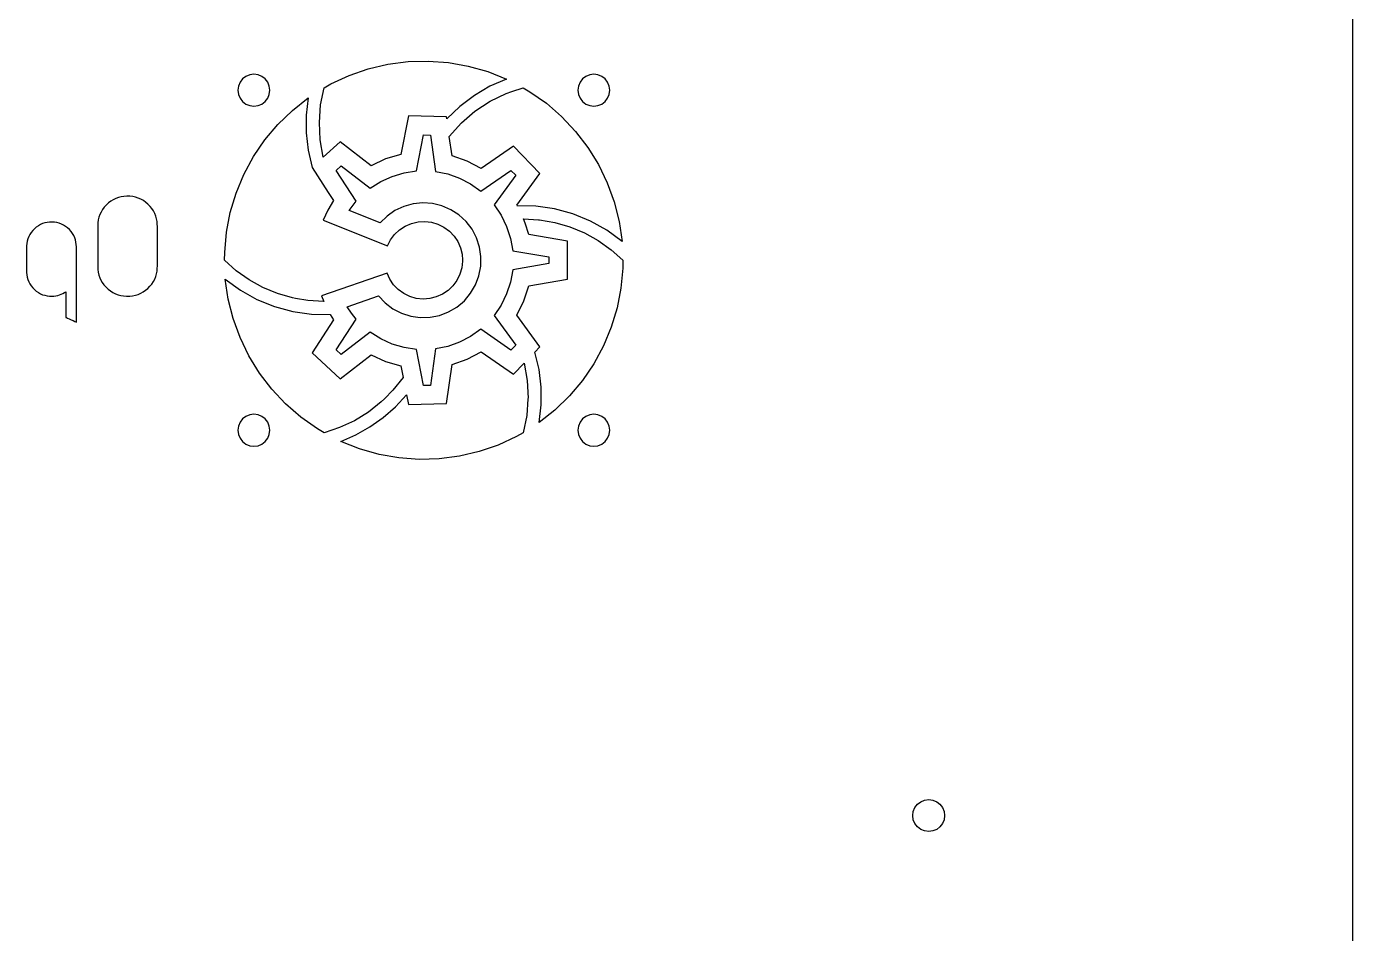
# Model space of a CAD drawing. Header units: metres. Extents: x 230 to 496, y 1559 to 1884.
# Drawn here: x 361.3 to 486.1, y 1644.3 to 1729.7 of the extents above; entities that cross this region are included whole.
import ezdxf

# ---------------------------------------------------------------- set-up
doc = ezdxf.new("R2010")
doc.units = ezdxf.units.M

msp = doc.modelspace()

# ---------------------------------------------------------------- linework, layer by layer
at = {"layer": 'GROUP1'}
for p, q in [((486.12, 1809.98, 0), (486.12, 1629.98, 0)), ((393.48, 1725.71, 0), (395.33, 1726.15, 0)), ((395.33, 1726.15, 0), (397.22, 1726.39, 0)), ((397.22, 1726.39, 0), (399.12, 1726.45, 0)), ((399.12, 1726.45, 0), (401.02, 1726.31, 0)), ((401.02, 1726.31, 0), (402.89, 1725.97, 0)), ((381.96, 1725, 0), (381.65, 1724.76, 0)), ((382.33, 1725.15, 0), (381.96, 1725, 0)), ((382.71, 1725.2, 0), (382.33, 1725.15, 0)), ((383.1, 1725.15, 0), (382.71, 1725.2, 0)), ((383.46, 1725, 0), (383.1, 1725.15, 0)), ((383.77, 1724.76, 0), (383.46, 1725, 0)), ((389.95, 1724.29, 0), (391.68, 1725.09, 0)), ((391.68, 1725.09, 0), (393.48, 1725.71, 0)), ((402.89, 1725.97, 0), (404.73, 1725.45, 0)), ((404.73, 1725.45, 0), (406.49, 1724.75, 0)), ((413.96, 1725, 0), (413.65, 1724.76, 0)), ((414.33, 1725.15, 0), (413.96, 1725, 0)), ((414.71, 1725.2, 0), (414.33, 1725.15, 0)), ((415.1, 1725.15, 0), (414.71, 1725.2, 0)), ((415.46, 1725, 0), (415.1, 1725.15, 0)), ((415.77, 1724.76, 0), (415.46, 1725, 0)), ((381.26, 1724.09, 0), (381.21, 1723.7, 0)), ((381.21, 1723.7, 0), (381.26, 1723.31, 0)), ((381.41, 1724.45, 0), (381.26, 1724.09, 0)), ((381.65, 1724.76, 0), (381.41, 1724.45, 0)), ((384.01, 1724.45, 0), (383.77, 1724.76, 0)), ((384.16, 1724.09, 0), (384.01, 1724.45, 0)), ((384.21, 1723.7, 0), (384.16, 1724.09, 0)), ((384.16, 1723.31, 0), (384.21, 1723.7, 0)), ((388.99, 1722.32, 0), (389.32, 1723.94, 0)), ((389.32, 1723.94, 0), (389.95, 1724.29, 0)), ((404.93, 1724.07, 0), (403.46, 1723.21, 0)), ((406.49, 1724.75, 0), (404.93, 1724.07, 0)), ((406.98, 1723.57, 0), (408.07, 1723.94, 0)), ((408.07, 1723.94, 0), (408.69, 1723.56, 0)), ((413.26, 1724.09, 0), (413.21, 1723.7, 0)), ((413.21, 1723.7, 0), (413.26, 1723.31, 0)), ((413.41, 1724.45, 0), (413.26, 1724.09, 0)), ((413.65, 1724.76, 0), (413.41, 1724.45, 0)), ((416.01, 1724.45, 0), (415.77, 1724.76, 0)), ((416.16, 1724.09, 0), (416.01, 1724.45, 0)), ((416.21, 1723.7, 0), (416.16, 1724.09, 0)), ((416.16, 1723.31, 0), (416.21, 1723.7, 0)), ((381.26, 1723.31, 0), (381.41, 1722.95, 0)), ((381.41, 1722.95, 0), (381.65, 1722.64, 0)), ((381.65, 1722.64, 0), (381.96, 1722.4, 0)), ((381.96, 1722.4, 0), (382.33, 1722.25, 0)), ((383.1, 1722.25, 0), (383.46, 1722.4, 0)), ((383.46, 1722.4, 0), (383.77, 1722.64, 0)), ((383.77, 1722.64, 0), (384.01, 1722.95, 0)), ((384.01, 1722.95, 0), (384.16, 1723.31, 0)), ((386.33, 1721.8, 0), (387.83, 1722.98, 0)), ((387.83, 1722.98, 0), (387.64, 1721.34, 0)), ((403.46, 1723.21, 0), (402.1, 1722.18, 0)), ((403.52, 1721.72, 0), (404.94, 1722.66, 0)), ((404.94, 1722.66, 0), (406.46, 1723.4, 0)), ((406.46, 1723.4, 0), (406.98, 1723.57, 0)), ((408.69, 1723.56, 0), (410.25, 1722.47, 0)), ((410.25, 1722.47, 0), (411.68, 1721.22, 0)), ((413.26, 1723.31, 0), (413.41, 1722.95, 0)), ((413.41, 1722.95, 0), (413.65, 1722.64, 0)), ((413.65, 1722.64, 0), (413.96, 1722.4, 0)), ((413.96, 1722.4, 0), (414.33, 1722.25, 0)), ((415.1, 1722.25, 0), (415.46, 1722.4, 0)), ((415.46, 1722.4, 0), (415.77, 1722.64, 0)), ((415.77, 1722.64, 0), (416.01, 1722.95, 0)), ((416.01, 1722.95, 0), (416.16, 1723.31, 0)), ((382.33, 1722.25, 0), (382.71, 1722.2, 0)), ((382.71, 1722.2, 0), (383.1, 1722.25, 0)), ((384.97, 1720.48, 0), (386.33, 1721.8, 0)), ((387.64, 1721.34, 0), (387.64, 1719.69, 0)), ((388.87, 1720.67, 0), (388.99, 1722.32, 0)), ((397.25, 1721.28, 0), (396.53, 1717.65, 0)), ((400.84, 1721.19, 0), (397.25, 1721.28, 0)), ((400.87, 1721.01, 0), (400.84, 1721.19, 0)), ((402.1, 1722.18, 0), (400.87, 1721.01, 0)), ((402.24, 1720.62, 0), (403.52, 1721.72, 0)), ((411.68, 1721.22, 0), (412.99, 1719.83, 0)), ((414.33, 1722.25, 0), (414.71, 1722.2, 0)), ((414.71, 1722.2, 0), (415.1, 1722.25, 0)), ((383.74, 1719.02, 0), (384.97, 1720.48, 0)), ((388.95, 1719.03, 0), (388.87, 1720.67, 0)), ((401.1, 1719.36, 0), (402.24, 1720.62, 0)), ((382.67, 1717.45, 0), (383.74, 1719.02, 0)), ((387.64, 1719.69, 0), (387.82, 1718.05, 0)), ((389.23, 1717.4, 0), (388.95, 1719.03, 0)), ((390.82, 1718.86, 0), (389.23, 1717.4, 0)), ((393.76, 1716.6, 0), (390.82, 1718.86, 0)), ((398.01, 1716.1, 0), (398.68, 1719.5, 0)), ((398.68, 1719.5, 0), (399.32, 1719.48, 0)), ((399.32, 1719.48, 0), (399.81, 1716.06, 0)), ((401.37, 1717.52, 0), (401.1, 1719.36, 0)), ((412.99, 1719.83, 0), (414.14, 1718.32, 0)), ((381.77, 1715.77, 0), (382.67, 1717.45, 0)), ((387.82, 1718.05, 0), (388.18, 1716.43, 0)), ((396.53, 1717.65, 0), (395.11, 1717.23, 0)), ((402.77, 1717.03, 0), (401.37, 1717.52, 0)), ((407.14, 1718.44, 0), (404.09, 1716.33, 0)), ((409.64, 1715.86, 0), (407.14, 1718.44, 0)), ((414.14, 1718.32, 0), (415.14, 1716.7, 0)), ((388.18, 1716.43, 0), (389.7, 1714.09, 0)), ((390.45, 1716.14, 0), (390.92, 1716.58, 0)), ((390.92, 1716.58, 0), (393.66, 1714.47, 0)), ((395.11, 1717.23, 0), (393.76, 1716.6, 0)), ((404.09, 1716.33, 0), (402.77, 1717.03, 0)), ((404.07, 1714.19, 0), (406.91, 1716.16, 0)), ((406.91, 1716.16, 0), (407.36, 1715.7, 0)), ((415.14, 1716.7, 0), (415.97, 1714.99, 0)), ((381.04, 1714.02, 0), (381.77, 1715.77, 0)), ((392.34, 1713.25, 0), (390.45, 1716.14, 0)), ((393.66, 1714.47, 0), (394.65, 1715.1, 0)), ((394.65, 1715.1, 0), (395.72, 1715.59, 0)), ((395.72, 1715.59, 0), (396.85, 1715.93, 0)), ((396.85, 1715.93, 0), (398.01, 1716.1, 0)), ((399.81, 1716.06, 0), (400.96, 1715.82, 0)), ((400.96, 1715.82, 0), (402.07, 1715.42, 0)), ((402.07, 1715.42, 0), (403.11, 1714.88, 0)), ((407.36, 1715.7, 0), (405.32, 1712.91, 0)), ((407.46, 1712.87, 0), (409.64, 1715.86, 0)), ((415.97, 1714.99, 0), (416.62, 1713.2, 0)), ((370.21, 1713.67, 0), (369.95, 1713.6, 0)), ((370.48, 1713.71, 0), (370.21, 1713.67, 0)), ((370.76, 1713.73, 0), (370.48, 1713.71, 0)), ((371.04, 1713.72, 0), (370.76, 1713.73, 0)), ((371.32, 1713.69, 0), (371.04, 1713.72, 0)), ((371.58, 1713.63, 0), (371.32, 1713.69, 0)), ((380.49, 1712.19, 0), (381.04, 1714.02, 0)), ((389.7, 1714.09, 0), (390.2, 1713.32, 0)), ((403.11, 1714.88, 0), (404.07, 1714.19, 0)), ((368.46, 1712.47, 0), (368.32, 1712.24, 0)), ((368.62, 1712.69, 0), (368.46, 1712.47, 0)), ((368.81, 1712.89, 0), (368.62, 1712.69, 0)), ((369.02, 1713.09, 0), (368.81, 1712.89, 0)), ((369.23, 1713.25, 0), (369.02, 1713.09, 0)), ((369.46, 1713.39, 0), (369.23, 1713.25, 0)), ((369.7, 1713.51, 0), (369.46, 1713.39, 0)), ((369.95, 1713.6, 0), (369.7, 1713.51, 0)), ((371.83, 1713.55, 0), (371.58, 1713.63, 0)), ((372.08, 1713.44, 0), (371.83, 1713.55, 0)), ((372.31, 1713.31, 0), (372.08, 1713.44, 0)), ((372.53, 1713.15, 0), (372.31, 1713.31, 0)), ((372.74, 1712.97, 0), (372.53, 1713.15, 0)), ((372.94, 1712.77, 0), (372.74, 1712.97, 0)), ((373.11, 1712.56, 0), (372.94, 1712.77, 0)), ((373.26, 1712.34, 0), (373.11, 1712.56, 0)), ((389.67, 1712.42, 0), (389.24, 1711.48, 0)), ((390.2, 1713.32, 0), (389.67, 1712.42, 0)), ((391.68, 1712.39, 0), (392.34, 1713.25, 0)), ((396.82, 1712.77, 0), (395.99, 1712.39, 0)), ((397.7, 1713.01, 0), (396.82, 1712.77, 0)), ((398.61, 1713.11, 0), (397.7, 1713.01, 0)), ((399.52, 1713.04, 0), (398.61, 1713.11, 0)), ((400.41, 1712.83, 0), (399.52, 1713.04, 0)), ((401.25, 1712.46, 0), (400.41, 1712.83, 0)), ((402.01, 1711.96, 0), (401.25, 1712.46, 0)), ((405.32, 1712.91, 0), (405.98, 1711.93, 0)), ((407.46, 1712.87, 0), (407.49, 1712.82, 0)), ((409.26, 1712.79, 0), (407.49, 1712.82, 0)), ((411.02, 1712.53, 0), (409.26, 1712.79, 0)), ((412.73, 1712.06, 0), (411.02, 1712.53, 0)), ((416.62, 1713.2, 0), (417.08, 1711.35, 0)), ((363.03, 1711.22, 0), (362.81, 1711.15, 0)), ((363.25, 1711.26, 0), (363.03, 1711.22, 0)), ((363.48, 1711.29, 0), (363.25, 1711.26, 0)), ((363.71, 1711.29, 0), (363.48, 1711.29, 0)), ((363.95, 1711.28, 0), (363.71, 1711.29, 0)), ((364.17, 1711.24, 0), (363.95, 1711.28, 0)), ((364.39, 1711.18, 0), (364.17, 1711.24, 0)), ((364.6, 1711.1, 0), (364.39, 1711.18, 0)), ((368.02, 1711.23, 0), (368.01, 1710.96, 0)), ((368.06, 1711.5, 0), (368.02, 1711.23, 0)), ((368.12, 1711.76, 0), (368.06, 1711.5, 0)), ((368.21, 1712.01, 0), (368.12, 1711.76, 0)), ((368.32, 1712.24, 0), (368.21, 1712.01, 0)), ((373.38, 1712.1, 0), (373.26, 1712.34, 0)), ((373.48, 1711.86, 0), (373.38, 1712.1, 0)), ((373.55, 1711.61, 0), (373.48, 1711.86, 0)), ((373.6, 1711.34, 0), (373.55, 1711.61, 0)), ((373.62, 1711.07, 0), (373.6, 1711.34, 0)), ((380.13, 1710.33, 0), (380.49, 1712.19, 0)), ((389.24, 1711.48, 0), (395.3, 1709.06, 0)), ((394.59, 1711.22, 0), (391.68, 1712.39, 0)), ((395.24, 1711.86, 0), (394.59, 1711.22, 0)), ((395.99, 1712.39, 0), (395.24, 1711.86, 0)), ((396.96, 1710.92, 0), (397.54, 1711.17, 0)), ((397.54, 1711.17, 0), (398.16, 1711.32, 0)), ((398.16, 1711.32, 0), (398.79, 1711.35, 0)), ((398.79, 1711.35, 0), (399.42, 1711.28, 0)), ((399.42, 1711.28, 0), (400.03, 1711.1, 0)), ((402.68, 1711.34, 0), (402.01, 1711.96, 0)), ((403.24, 1710.62, 0), (402.68, 1711.34, 0)), ((405.98, 1711.93, 0), (406.5, 1710.88, 0)), ((408.25, 1711.2, 0), (408.1, 1711.59, 0)), ((408.1, 1711.59, 0), (409.5, 1711.5, 0)), ((408.58, 1710.12, 0), (408.25, 1711.2, 0)), ((409.5, 1711.5, 0), (409.58, 1711.5, 0)), ((409.58, 1711.5, 0), (411.04, 1711.25, 0)), ((411.04, 1711.25, 0), (412.46, 1710.83, 0)), ((414.38, 1711.39, 0), (412.73, 1712.06, 0)), ((415.93, 1710.52, 0), (414.38, 1711.39, 0)), ((417.08, 1711.35, 0), (417.36, 1709.47, 0)), ((361.52, 1709.93, 0), (361.43, 1709.73, 0)), ((361.62, 1710.13, 0), (361.52, 1709.93, 0)), ((361.74, 1710.32, 0), (361.62, 1710.13, 0)), ((361.89, 1710.5, 0), (361.74, 1710.32, 0)), ((362.05, 1710.67, 0), (361.89, 1710.5, 0)), ((362.23, 1710.82, 0), (362.05, 1710.67, 0)), ((362.42, 1710.95, 0), (362.23, 1710.82, 0)), ((362.61, 1711.06, 0), (362.42, 1710.95, 0)), ((362.81, 1711.15, 0), (362.61, 1711.06, 0)), ((364.8, 1711, 0), (364.6, 1711.1, 0)), ((364.99, 1710.88, 0), (364.8, 1711, 0)), ((365.17, 1710.74, 0), (364.99, 1710.88, 0)), ((365.34, 1710.58, 0), (365.17, 1710.74, 0)), ((365.5, 1710.4, 0), (365.34, 1710.58, 0)), ((365.63, 1710.22, 0), (365.5, 1710.4, 0)), ((365.75, 1710.02, 0), (365.63, 1710.22, 0)), ((365.84, 1709.82, 0), (365.75, 1710.02, 0)), ((368.01, 1710.96, 0), (368.01, 1710.79, 0)), ((368.01, 1710.79, 0), (368.01, 1710.37, 0)), ((368.01, 1710.37, 0), (368.01, 1709.76, 0)), ((373.63, 1710.9, 0), (373.62, 1711.07, 0)), ((373.63, 1710.56, 0), (373.63, 1710.9, 0)), ((373.63, 1710.02, 0), (373.63, 1710.56, 0)), ((373.63, 1709.34, 0), (373.63, 1710.02, 0)), ((379.96, 1708.43, 0), (380.13, 1710.33, 0)), ((395.58, 1709.62, 0), (395.96, 1710.13, 0)), ((395.96, 1710.13, 0), (396.43, 1710.57, 0)), ((396.43, 1710.57, 0), (396.96, 1710.92, 0)), ((400.03, 1711.1, 0), (400.6, 1710.82, 0)), ((400.6, 1710.82, 0), (401.11, 1710.44, 0)), ((401.11, 1710.44, 0), (401.55, 1709.98, 0)), ((401.55, 1709.98, 0), (401.9, 1709.45, 0)), ((403.67, 1709.81, 0), (403.24, 1710.62, 0)), ((406.5, 1710.88, 0), (406.87, 1709.76, 0)), ((412.23, 1709.5, 0), (408.58, 1710.12, 0)), ((412.46, 1710.83, 0), (413.83, 1710.27, 0)), ((413.83, 1710.27, 0), (415.13, 1709.55, 0)), ((417.36, 1709.47, 0), (415.93, 1710.52, 0)), ((361.33, 1709.29, 0), (361.31, 1709.06, 0)), ((361.31, 1709.06, 0), (361.31, 1708.92, 0)), ((361.31, 1708.92, 0), (361.31, 1708.73, 0)), ((361.31, 1708.73, 0), (361.31, 1708.41, 0)), ((361.37, 1709.51, 0), (361.33, 1709.29, 0)), ((361.43, 1709.73, 0), (361.37, 1709.51, 0)), ((365.91, 1709.61, 0), (365.84, 1709.82, 0)), ((365.96, 1709.39, 0), (365.91, 1709.61, 0)), ((365.99, 1709.17, 0), (365.96, 1709.39, 0)), ((366, 1708.95, 0), (365.99, 1709.17, 0)), ((366, 1708.6, 0), (366, 1708.95, 0)), ((368.01, 1709.76, 0), (368.01, 1709.06, 0)), ((368.01, 1709.06, 0), (368.01, 1708.36, 0)), ((373.63, 1708.63, 0), (373.63, 1709.34, 0)), ((395.3, 1709.06, 0), (395.58, 1709.62, 0)), ((401.9, 1709.45, 0), (402.15, 1708.87, 0)), ((402.15, 1708.87, 0), (402.3, 1708.26, 0)), ((403.95, 1708.94, 0), (403.67, 1709.81, 0)), ((404.08, 1708.04, 0), (403.95, 1708.94, 0)), ((406.87, 1709.76, 0), (407.07, 1708.6, 0)), ((412.23, 1705.91, 0), (412.23, 1709.5, 0)), ((415.13, 1709.55, 0), (416.34, 1708.69, 0)), ((416.34, 1708.69, 0), (417.44, 1707.7, 0)), ((361.31, 1708.41, 0), (361.31, 1708.02, 0)), ((361.31, 1708.02, 0), (361.31, 1707.59, 0)), ((361.31, 1707.59, 0), (361.31, 1707.2, 0)), ((366, 1707.78, 0), (366, 1708.6, 0)), ((366, 1706.65, 0), (366, 1707.78, 0)), ((368.01, 1708.36, 0), (368.01, 1707.73, 0)), ((368.01, 1707.73, 0), (368.01, 1707.28, 0)), ((373.63, 1707.97, 0), (373.63, 1708.63, 0)), ((373.63, 1707.44, 0), (373.63, 1707.97, 0)), ((373.63, 1707.13, 0), (373.63, 1707.44, 0)), ((379.94, 1707.7, 0), (379.96, 1708.43, 0)), ((381.05, 1706.71, 0), (379.94, 1707.7, 0)), ((402.34, 1707.62, 0), (402.28, 1706.99, 0)), ((402.3, 1708.26, 0), (402.34, 1707.7, 0)), ((402.34, 1707.7, 0), (402.34, 1707.62, 0)), ((404.06, 1707.13, 0), (404.08, 1707.7, 0)), ((404.08, 1707.7, 0), (404.08, 1708.04, 0)), ((407.07, 1708.6, 0), (410.48, 1708.02, 0)), ((410.48, 1708.02, 0), (410.48, 1707.38, 0)), ((417.44, 1707.7, 0), (417.43, 1706.97, 0)), ((361.31, 1707.2, 0), (361.31, 1706.88, 0)), ((361.31, 1706.88, 0), (361.31, 1706.69, 0)), ((361.31, 1706.69, 0), (361.31, 1706.55, 0)), ((361.31, 1706.55, 0), (361.33, 1706.32, 0)), ((361.33, 1706.32, 0), (361.37, 1706.1, 0)), ((366, 1705.36, 0), (366, 1706.65, 0)), ((368.01, 1707.28, 0), (368.01, 1707.09, 0)), ((368.01, 1707.09, 0), (368.02, 1706.84, 0)), ((368.02, 1706.84, 0), (368.05, 1706.57, 0)), ((368.05, 1706.57, 0), (368.11, 1706.31, 0)), ((368.11, 1706.31, 0), (368.2, 1706.06, 0)), ((373.47, 1706.16, 0), (373.55, 1706.41, 0)), ((373.55, 1706.41, 0), (373.6, 1706.68, 0)), ((373.6, 1706.68, 0), (373.62, 1706.95, 0)), ((373.62, 1706.95, 0), (373.63, 1707.13, 0)), ((382.25, 1705.86, 0), (381.05, 1706.71, 0)), ((395.24, 1706.5, 0), (389.08, 1704.34, 0)), ((395.5, 1705.92, 0), (395.24, 1706.5, 0)), ((402.1, 1706.38, 0), (401.82, 1705.81, 0)), ((402.28, 1706.99, 0), (402.1, 1706.38, 0)), ((403.57, 1705.38, 0), (403.89, 1706.23, 0)), ((403.89, 1706.23, 0), (404.06, 1707.13, 0)), ((407.07, 1706.8, 0), (406.87, 1705.64, 0)), ((410.48, 1707.38, 0), (407.07, 1706.8, 0)), ((417.43, 1706.97, 0), (417.26, 1705.08, 0)), ((361.37, 1706.1, 0), (361.43, 1705.88, 0)), ((361.43, 1705.88, 0), (361.52, 1705.68, 0)), ((361.52, 1705.68, 0), (361.62, 1705.48, 0)), ((361.62, 1705.48, 0), (361.74, 1705.29, 0)), ((361.74, 1705.29, 0), (361.89, 1705.11, 0)), ((361.89, 1705.11, 0), (362.05, 1704.94, 0)), ((362.05, 1704.94, 0), (362.23, 1704.79, 0)), ((366, 1704.08, 0), (366, 1705.36, 0)), ((368.2, 1706.06, 0), (368.31, 1705.83, 0)), ((368.31, 1705.83, 0), (368.44, 1705.6, 0)), ((368.44, 1705.6, 0), (368.6, 1705.38, 0)), ((368.6, 1705.38, 0), (368.79, 1705.17, 0)), ((368.79, 1705.17, 0), (369, 1704.98, 0)), ((369, 1704.98, 0), (369.21, 1704.81, 0)), ((372.51, 1704.87, 0), (372.72, 1705.05, 0)), ((372.72, 1705.05, 0), (372.92, 1705.25, 0)), ((372.92, 1705.25, 0), (373.1, 1705.46, 0)), ((373.1, 1705.46, 0), (373.25, 1705.69, 0)), ((373.25, 1705.69, 0), (373.37, 1705.92, 0)), ((373.37, 1705.92, 0), (373.47, 1706.16, 0)), ((380.3, 1704.05, 0), (380.02, 1705.93, 0)), ((380.02, 1705.93, 0), (381.46, 1704.88, 0)), ((383.55, 1705.14, 0), (382.25, 1705.86, 0)), ((384.92, 1704.57, 0), (383.55, 1705.14, 0)), ((395.86, 1705.39, 0), (395.5, 1705.92, 0)), ((396.3, 1704.94, 0), (395.86, 1705.39, 0)), ((396.82, 1704.57, 0), (396.3, 1704.94, 0)), ((401.44, 1705.3, 0), (400.99, 1704.86, 0)), ((401.82, 1705.81, 0), (401.44, 1705.3, 0)), ((403.11, 1704.59, 0), (403.57, 1705.38, 0)), ((406.87, 1705.64, 0), (406.5, 1704.53, 0)), ((408.12, 1703.87, 0), (408.58, 1705.28, 0)), ((408.58, 1705.28, 0), (412.23, 1705.91, 0)), ((417.26, 1705.08, 0), (416.89, 1703.21, 0)), ((362.23, 1704.79, 0), (362.42, 1704.66, 0)), ((362.42, 1704.66, 0), (362.61, 1704.55, 0)), ((362.61, 1704.55, 0), (362.81, 1704.46, 0)), ((362.81, 1704.46, 0), (363.03, 1704.4, 0)), ((363.03, 1704.4, 0), (363.25, 1704.35, 0)), ((363.25, 1704.35, 0), (363.48, 1704.32, 0)), ((363.48, 1704.32, 0), (363.7, 1704.32, 0)), ((363.7, 1704.32, 0), (363.89, 1704.33, 0)), ((363.89, 1704.33, 0), (364.07, 1704.35, 0)), ((364.07, 1704.35, 0), (364.24, 1704.39, 0)), ((364.24, 1704.39, 0), (364.41, 1704.44, 0)), ((364.41, 1704.44, 0), (364.57, 1704.5, 0)), ((364.57, 1704.5, 0), (364.73, 1704.57, 0)), ((364.73, 1704.57, 0), (364.88, 1704.66, 0)), ((364.88, 1704.66, 0), (365.01, 1704.74, 0)), ((365.01, 1704.74, 0), (365.01, 1704.6, 0)), ((365.01, 1704.6, 0), (365.01, 1704.31, 0)), ((365.01, 1704.31, 0), (365.01, 1703.91, 0)), ((365.01, 1703.91, 0), (365.01, 1703.47, 0)), ((366, 1702.97, 0), (366, 1704.08, 0)), ((369.21, 1704.81, 0), (369.44, 1704.67, 0)), ((369.44, 1704.67, 0), (369.68, 1704.55, 0)), ((369.68, 1704.55, 0), (369.92, 1704.45, 0)), ((369.92, 1704.45, 0), (370.18, 1704.38, 0)), ((370.18, 1704.38, 0), (370.45, 1704.34, 0)), ((370.45, 1704.34, 0), (370.73, 1704.32, 0)), ((370.73, 1704.32, 0), (371.02, 1704.32, 0)), ((371.02, 1704.32, 0), (371.29, 1704.35, 0)), ((371.29, 1704.35, 0), (371.56, 1704.41, 0)), ((371.56, 1704.41, 0), (371.81, 1704.49, 0)), ((371.81, 1704.49, 0), (372.06, 1704.59, 0)), ((372.06, 1704.59, 0), (372.29, 1704.72, 0)), ((372.29, 1704.72, 0), (372.51, 1704.87, 0)), ((380.76, 1702.21, 0), (380.3, 1704.05, 0)), ((381.46, 1704.88, 0), (383, 1704.01, 0)), ((383, 1704.01, 0), (384.65, 1703.34, 0)), ((386.34, 1704.16, 0), (384.92, 1704.57, 0)), ((386.63, 1704.11, 0), (386.34, 1704.16, 0)), ((387.8, 1703.91, 0), (386.63, 1704.11, 0)), ((389.28, 1703.82, 0), (387.8, 1703.91, 0)), ((389.08, 1704.34, 0), (389.28, 1703.82, 0)), ((391.49, 1703.33, 0), (394.44, 1704.36, 0)), ((394.44, 1704.36, 0), (395.07, 1703.69, 0)), ((395.07, 1703.69, 0), (395.79, 1703.14, 0)), ((397.39, 1704.29, 0), (396.82, 1704.57, 0)), ((398, 1704.11, 0), (397.39, 1704.29, 0)), ((398.63, 1704.05, 0), (398, 1704.11, 0)), ((399.26, 1704.09, 0), (398.63, 1704.05, 0)), ((399.88, 1704.25, 0), (399.26, 1704.09, 0)), ((400.46, 1704.5, 0), (399.88, 1704.25, 0)), ((400.99, 1704.86, 0), (400.46, 1704.5, 0)), ((401.82, 1703.3, 0), (402.52, 1703.89, 0)), ((402.52, 1703.89, 0), (403.11, 1704.59, 0)), ((406.5, 1704.53, 0), (405.98, 1703.47, 0)), ((407.46, 1702.53, 0), (408.12, 1703.87, 0)), ((365.01, 1703.47, 0), (365.01, 1703.03, 0)), ((365.01, 1703.03, 0), (365.01, 1702.66, 0)), ((365.01, 1702.66, 0), (365.01, 1702.4, 0)), ((366, 1702.18, 0), (366, 1702.97, 0)), ((384.65, 1703.34, 0), (386.36, 1702.87, 0)), ((386.36, 1702.87, 0), (388.12, 1702.62, 0)), ((388.12, 1702.62, 0), (389.89, 1702.58, 0)), ((389.89, 1702.58, 0), (390.2, 1702.08, 0)), ((391.89, 1702.73, 0), (391.49, 1703.33, 0)), ((392.34, 1702.16, 0), (391.89, 1702.73, 0)), ((395.79, 1703.14, 0), (396.6, 1702.72, 0)), ((396.6, 1702.72, 0), (397.47, 1702.44, 0)), ((397.47, 1702.44, 0), (398.37, 1702.31, 0)), ((399.29, 1702.33, 0), (400.18, 1702.51, 0)), ((400.18, 1702.51, 0), (401.04, 1702.83, 0)), ((401.04, 1702.83, 0), (401.82, 1703.3, 0)), ((405.98, 1703.47, 0), (405.32, 1702.5, 0)), ((405.32, 1702.5, 0), (407.36, 1699.7, 0)), ((409.64, 1699.54, 0), (407.46, 1702.53, 0)), ((416.89, 1703.21, 0), (416.35, 1701.39, 0)), ((365.01, 1702.4, 0), (365.01, 1702.32, 0)), ((365.01, 1702.32, 0), (365.06, 1702.3, 0)), ((365.06, 1702.3, 0), (365.17, 1702.25, 0)), ((365.17, 1702.25, 0), (365.33, 1702.18, 0)), ((365.33, 1702.18, 0), (365.51, 1702.1, 0)), ((365.51, 1702.1, 0), (365.69, 1702.02, 0)), ((365.69, 1702.02, 0), (365.85, 1701.95, 0)), ((365.85, 1701.95, 0), (365.96, 1701.9, 0)), ((365.96, 1701.9, 0), (366, 1701.88, 0)), ((366, 1701.88, 0), (366, 1702.18, 0)), ((381.41, 1700.42, 0), (380.76, 1702.21, 0)), ((390.2, 1702.08, 0), (388.18, 1698.98, 0)), ((390.45, 1699.26, 0), (392.34, 1702.16, 0)), ((398.37, 1702.31, 0), (399.29, 1702.33, 0)), ((404.07, 1701.21, 0), (403.11, 1700.52, 0)), ((406.91, 1699.25, 0), (404.07, 1701.21, 0)), ((416.35, 1701.39, 0), (415.61, 1699.63, 0)), ((382.24, 1698.7, 0), (381.41, 1700.42, 0)), ((393.66, 1700.94, 0), (390.92, 1698.83, 0)), ((394.65, 1700.3, 0), (393.66, 1700.94, 0)), ((395.72, 1699.81, 0), (394.65, 1700.3, 0)), ((402.07, 1699.98, 0), (400.96, 1699.58, 0)), ((403.11, 1700.52, 0), (402.07, 1699.98, 0)), ((383.24, 1697.08, 0), (382.24, 1698.7, 0)), ((388.18, 1698.98, 0), (390.82, 1696.54, 0)), ((390.92, 1698.83, 0), (390.45, 1699.26, 0)), ((390.82, 1696.54, 0), (393.76, 1698.8, 0)), ((393.76, 1698.8, 0), (395.11, 1698.18, 0)), ((396.85, 1699.48, 0), (395.72, 1699.81, 0)), ((398.01, 1699.3, 0), (396.85, 1699.48, 0)), ((398.68, 1695.91, 0), (398.01, 1699.3, 0)), ((399.81, 1699.35, 0), (399.32, 1695.92, 0)), ((400.96, 1699.58, 0), (399.81, 1699.35, 0)), ((402.77, 1698.38, 0), (404.09, 1699.07, 0)), ((404.09, 1699.07, 0), (407.14, 1696.97, 0)), ((407.36, 1699.7, 0), (406.91, 1699.25, 0)), ((409.16, 1699.05, 0), (409.64, 1699.54, 0)), ((409.55, 1697.42, 0), (409.16, 1699.05, 0)), ((415.61, 1699.63, 0), (414.71, 1697.96, 0)), ((395.11, 1698.18, 0), (396.53, 1697.75, 0)), ((396.53, 1697.75, 0), (396.75, 1696.67, 0)), ((400.84, 1694.21, 0), (401.37, 1697.88, 0)), ((401.37, 1697.88, 0), (402.77, 1698.38, 0)), ((407.14, 1696.97, 0), (408.15, 1698.01, 0)), ((408.15, 1698.01, 0), (408.43, 1696.38, 0)), ((414.71, 1697.96, 0), (413.64, 1696.38, 0)), ((384.39, 1695.57, 0), (383.24, 1697.08, 0)), ((396.75, 1696.67, 0), (395.79, 1695.46, 0)), ((408.43, 1696.38, 0), (408.52, 1694.73, 0)), ((409.74, 1695.76, 0), (409.55, 1697.42, 0)), ((413.64, 1696.38, 0), (412.41, 1694.93, 0)), ((385.7, 1694.18, 0), (384.39, 1695.57, 0)), ((395.79, 1695.46, 0), (394.99, 1694.65, 0)), ((396.03, 1693.9, 0), (397.07, 1695.03, 0)), ((397.07, 1695.03, 0), (397.25, 1694.12, 0)), ((399.32, 1695.92, 0), (398.68, 1695.91, 0)), ((409.75, 1694.08, 0), (409.74, 1695.76, 0)), ((387.14, 1692.94, 0), (385.7, 1694.18, 0)), ((394.7, 1694.37, 0), (393.49, 1693.41, 0)), ((394.99, 1694.65, 0), (394.7, 1694.37, 0)), ((394.88, 1692.89, 0), (396.03, 1693.9, 0)), ((397.25, 1694.12, 0), (400.84, 1694.21, 0)), ((408.51, 1694.65, 0), (408.39, 1693.08, 0)), ((408.52, 1694.73, 0), (408.51, 1694.65, 0)), ((409.56, 1692.42, 0), (409.75, 1694.08, 0)), ((412.41, 1694.93, 0), (411.05, 1693.6, 0)), ((381.41, 1692.45, 0), (381.26, 1692.09, 0)), ((381.65, 1692.76, 0), (381.41, 1692.45, 0)), ((381.96, 1693, 0), (381.65, 1692.76, 0)), ((382.33, 1693.15, 0), (381.96, 1693, 0)), ((382.71, 1693.2, 0), (382.33, 1693.15, 0)), ((383.1, 1693.15, 0), (382.71, 1693.2, 0)), ((383.46, 1693, 0), (383.1, 1693.15, 0)), ((383.77, 1692.76, 0), (383.46, 1693, 0)), ((384.01, 1692.45, 0), (383.77, 1692.76, 0)), ((384.16, 1692.09, 0), (384.01, 1692.45, 0)), ((388.69, 1691.84, 0), (387.14, 1692.94, 0)), ((392.18, 1692.6, 0), (390.78, 1691.95, 0)), ((393.49, 1693.41, 0), (392.18, 1692.6, 0)), ((393.63, 1692.01, 0), (394.88, 1692.89, 0)), ((408.39, 1693.08, 0), (408.07, 1691.46, 0)), ((411.05, 1693.6, 0), (409.56, 1692.42, 0)), ((413.41, 1692.45, 0), (413.26, 1692.09, 0)), ((413.65, 1692.76, 0), (413.41, 1692.45, 0)), ((413.96, 1693, 0), (413.65, 1692.76, 0)), ((414.33, 1693.15, 0), (413.96, 1693, 0)), ((414.71, 1693.2, 0), (414.33, 1693.15, 0)), ((415.1, 1693.15, 0), (414.71, 1693.2, 0)), ((415.46, 1693, 0), (415.1, 1693.15, 0)), ((415.77, 1692.76, 0), (415.46, 1693, 0)), ((416.01, 1692.45, 0), (415.77, 1692.76, 0)), ((416.16, 1692.09, 0), (416.01, 1692.45, 0)), ((381.26, 1692.09, 0), (381.21, 1691.7, 0)), ((381.21, 1691.7, 0), (381.26, 1691.31, 0)), ((381.26, 1691.31, 0), (381.41, 1690.95, 0)), ((384.01, 1690.95, 0), (384.16, 1691.31, 0)), ((384.21, 1691.7, 0), (384.16, 1692.09, 0)), ((384.16, 1691.31, 0), (384.21, 1691.7, 0)), ((389.32, 1691.46, 0), (388.69, 1691.84, 0)), ((390.78, 1691.95, 0), (389.32, 1691.46, 0)), ((390.89, 1690.65, 0), (392.3, 1691.26, 0)), ((392.3, 1691.26, 0), (393.63, 1692.01, 0)), ((408.07, 1691.46, 0), (407.43, 1691.11, 0)), ((413.26, 1692.09, 0), (413.21, 1691.7, 0)), ((413.21, 1691.7, 0), (413.26, 1691.31, 0)), ((413.26, 1691.31, 0), (413.41, 1690.95, 0)), ((416.01, 1690.95, 0), (416.16, 1691.31, 0)), ((416.21, 1691.7, 0), (416.16, 1692.09, 0)), ((416.16, 1691.31, 0), (416.21, 1691.7, 0)), ((381.41, 1690.95, 0), (381.65, 1690.64, 0)), ((381.65, 1690.64, 0), (381.96, 1690.4, 0)), ((381.96, 1690.4, 0), (382.33, 1690.25, 0)), ((382.33, 1690.25, 0), (382.71, 1690.2, 0)), ((382.71, 1690.2, 0), (383.1, 1690.25, 0)), ((383.1, 1690.25, 0), (383.46, 1690.4, 0)), ((383.46, 1690.4, 0), (383.77, 1690.64, 0)), ((383.77, 1690.64, 0), (384.01, 1690.95, 0)), ((392.66, 1689.95, 0), (390.89, 1690.65, 0)), ((394.49, 1689.43, 0), (392.66, 1689.95, 0)), ((405.7, 1690.31, 0), (403.9, 1689.69, 0)), ((407.43, 1691.11, 0), (405.7, 1690.31, 0)), ((413.41, 1690.95, 0), (413.65, 1690.64, 0)), ((413.65, 1690.64, 0), (413.96, 1690.4, 0)), ((413.96, 1690.4, 0), (414.33, 1690.25, 0)), ((414.33, 1690.25, 0), (414.71, 1690.2, 0)), ((414.71, 1690.2, 0), (415.1, 1690.25, 0)), ((415.1, 1690.25, 0), (415.46, 1690.4, 0)), ((415.46, 1690.4, 0), (415.77, 1690.64, 0)), ((415.77, 1690.64, 0), (416.01, 1690.95, 0)), ((396.36, 1689.1, 0), (394.49, 1689.43, 0)), ((398.26, 1688.96, 0), (396.36, 1689.1, 0)), ((400.16, 1689.01, 0), (398.26, 1688.96, 0)), ((402.05, 1689.26, 0), (400.16, 1689.01, 0)), ((403.9, 1689.69, 0), (402.05, 1689.26, 0)), ((444.93, 1656.19, 0), (445.16, 1656.5, 0)), ((445.16, 1656.5, 0), (445.48, 1656.74, 0)), ((445.48, 1656.74, 0), (445.84, 1656.89, 0)), ((445.84, 1656.89, 0), (446.23, 1656.94, 0)), ((446.23, 1656.94, 0), (446.61, 1656.89, 0)), ((446.61, 1656.89, 0), (446.98, 1656.74, 0)), ((446.98, 1656.74, 0), (447.29, 1656.5, 0)), ((447.29, 1656.5, 0), (447.52, 1656.19, 0)), ((444.73, 1655.44, 0), (444.78, 1655.83, 0)), ((444.78, 1655.05, 0), (444.73, 1655.44, 0)), ((444.78, 1655.83, 0), (444.93, 1656.19, 0)), ((444.93, 1654.69, 0), (444.78, 1655.05, 0)), ((447.52, 1656.19, 0), (447.67, 1655.83, 0)), ((447.67, 1655.05, 0), (447.52, 1654.69, 0)), ((447.67, 1655.83, 0), (447.73, 1655.44, 0)), ((447.73, 1655.44, 0), (447.67, 1655.05, 0)), ((445.16, 1654.38, 0), (444.93, 1654.69, 0)), ((445.48, 1654.14, 0), (445.16, 1654.38, 0)), ((445.84, 1653.99, 0), (445.48, 1654.14, 0)), ((446.23, 1653.94, 0), (445.84, 1653.99, 0)), ((446.61, 1653.99, 0), (446.23, 1653.94, 0)), ((446.98, 1654.14, 0), (446.61, 1653.99, 0)), ((447.29, 1654.38, 0), (446.98, 1654.14, 0)), ((447.52, 1654.69, 0), (447.29, 1654.38, 0))]:
    msp.add_line(p, q, dxfattribs=at)

doc.saveas('drawing.dxf')
